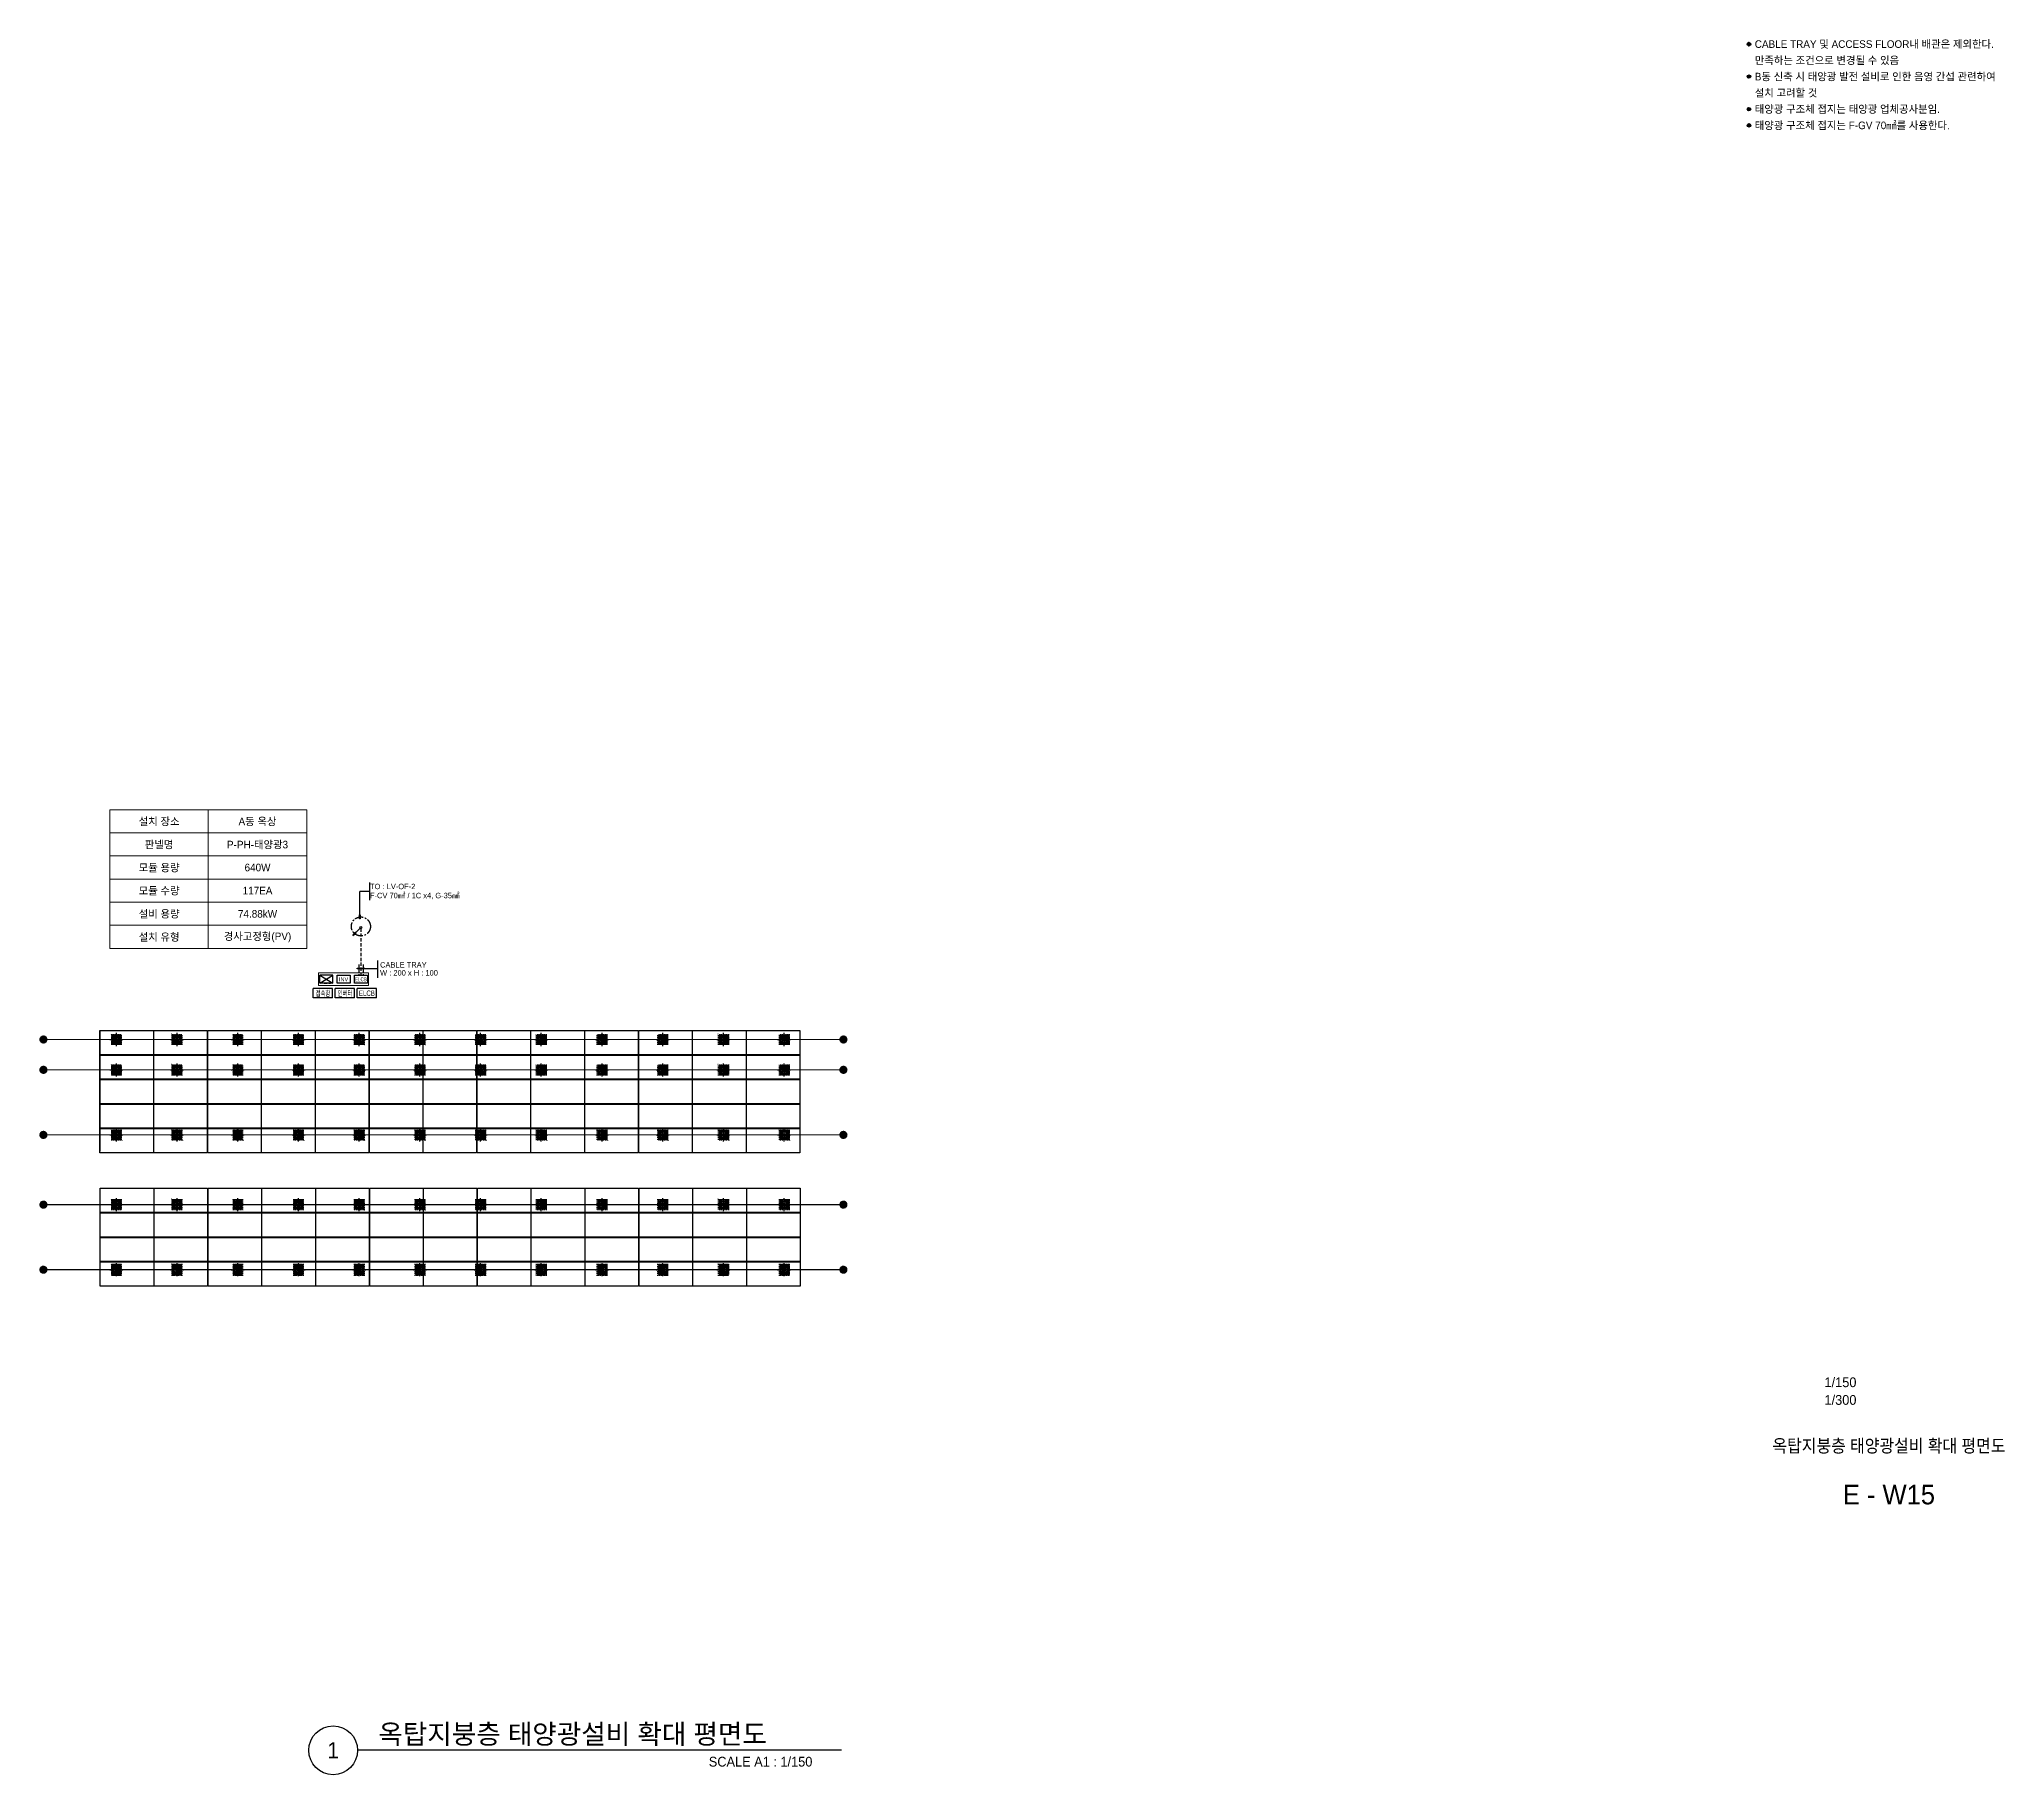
# Model space of a CAD drawing. Header units: millimetres. Extents: x 37541 to 999880, y 4425 to 1416340.
# Drawn here: x 283610 to 374265, y 895425 to 975470 of the extents above; entities that cross this region are included whole.
import ezdxf
from ezdxf.enums import TextEntityAlignment as Align

# ---------------------------------------------------------------- set-up
doc = ezdxf.new("R2010")
doc.units = ezdxf.units.MM
doc.header["$LTSCALE"] = 150
for name, pattern in [('C2', [18.5, 13.5, -2, 1, -2]), ('CENTER', [23.9, 20.4, -1.4, 0.7, -1.4]), ('CENTERX2', [4, 2.5, -0.5, 0.5, -0.5]), ('DASHEDX2', [1.5, 1, -0.5])]:
    doc.linetypes.add(name, pattern=pattern)
doc.layers.get('0').update_dxf_attribs({"lineweight": 0})
for name, color, linetype in [('------99 Grounding and Lightning', 3, 'Continuous'), ('-----09 E-WIRE-GV', 2, 'Continuous'), ('-----20 태양광', 3, 'Continuous'), ('-----29 Cable Schedule', 1, 'Continuous'), ('-----30 Text', 2, 'Continuous'), ('-----41 Drawing Title', 2, 'Continuous'), ('-----42 Drawing Number', 2, 'Continuous'), ('-----43 Drawing Scale', 3, 'Continuous'), ('1', 1, 'Continuous'), ('2', 2, 'Continuous'), ('DEVICE', 4, 'Continuous'), ('ELTEXT', 2, 'Continuous'), ('WIRING', 1, 'Continuous'), ('전력', 3, 'DASHEDX2'), ('태양광', 3, 'Continuous'), ('트레이', 140, 'Continuous')]:
    doc.layers.add(name, color=color, linetype=linetype)
doc.styles.add('ELEC', font='')
doc.styles.get('ELEC').set_extended_font_data('Dotum')

# ---------------------------------------------------------------- blocks, each defined once
blk = doc.blocks.new('SSH-20260319.160627')
at = {"layer": '-----30 Text'}
h = blk.add_hatch(color=256, dxfattribs=at)
edge = h.paths.add_edge_path()
edge.add_arc((15986, 33771), 160, 0, 360)
blk.add_circle((15986, 33771), 160, dxfattribs=at)
for p in [(15827, 33771), (15986, 33931), (15986, 33611), (16146, 33771)]:
    blk.add_point(p, dxfattribs=at)
at = {"layer": '-----30 Text', "style": 'ELEC'}
for s, p in [('CABLE TRAY 및 ACCESS FLOOR내 배관은 제외한다.', (16522, 33771)), ('만족하는 조건으로 변경될 수 있음', (16522, 32271))]:
    blk.add_text(s, height=700, dxfattribs=at).set_placement(p, align=Align.MIDDLE_LEFT)
blk = doc.blocks.new('*U1535')
blk.add_lwpolyline([(-1232, -558), (-1232, 558), (1232, 558), (1232, -558)], close=True)
blk = doc.blocks.new('*U1534')
at = {"layer": '-----20 태양광', "linetype": 'ByBlock', "lineweight": -2}
for p in [(0, 4526), (2485, 4526), (4970, 4526), (7455, 4526), (9940, 4526), (12425, 4526), (14910, 4526), (17395, 4526), (19880, 4526), (22365, 4526), (24850, 4526), (27335, 4526), (29820, 4526), (22365, 3395), (24850, 3395), (27335, 3395), (29820, 3395), (22365, 2263), (24850, 2263), (27335, 2263), (29820, 2263), (22365, 1132), (24850, 1132), (27335, 1132), (29820, 1132), (22365, 0), (24850, 0), (27335, 0), (29820, 0)]:
    blk.add_blockref('*U1535', p, dxfattribs=at)
at = {"layer": '-----20 태양광'}
for p in [(0, 3395), (2485, 3395), (4970, 3395), (7455, 3395), (9940, 3395), (12425, 3395), (14910, 3395), (17395, 3395), (19880, 3395), (0, 2263), (2485, 2263), (4970, 2263), (7455, 2263), (9940, 2263), (12425, 2263), (14910, 2263), (17395, 2263), (19880, 2263), (0, 1132), (2485, 1132), (4970, 1132), (7455, 1132), (9940, 1132), (12425, 1132), (14910, 1132), (17395, 1132), (19880, 1132), (0, 0), (2485, 0), (4970, 0), (7455, 0), (9940, 0), (12425, 0), (14910, 0), (17395, 0), (19880, 0)]:
    blk.add_blockref('*U1535', p, dxfattribs=at)
blk = doc.blocks.new('G$CF06C846F')
at = {"linetype": 'CENTER', "ltscale": 5}
for p, q in [((0, 29), (58, 29)), ((29, 58), (29, 0))]:
    blk.add_line(p, q, dxfattribs=at)
blk.add_lwpolyline([(14, 20), (29, 12), (44, 20), (44, 38), (29, 46), (14, 38)], close=True)
for radius in [15, 10]:
    blk.add_circle((29, 29), radius)
blk = doc.blocks.new('G$CCACB8904')
h = blk.add_hatch()
h.set_pattern_fill('AR-CONC', color=256, scale=0.5)
h.paths.add_polyline_path([(300, 500), (300, 450), (450, 450), (450, 300), (500, 300), (500, 500)])
h.paths.add_polyline_path([(500, 300), (450, 300), (450, 150), (300, 150), (300, 100), (500, 100)])
h.paths.add_polyline_path([(300, 100), (300, 150), (150, 150), (150, 300), (100, 300), (100, 100)])
h.paths.add_polyline_path([(100, 300), (150, 300), (150, 450), (300, 450), (300, 500), (100, 500)])
at = {"linetype": 'CENTER', "ltscale": 50}
for p, q in [((0, 300), (600, 300)), ((300, 600), (300, 0))]:
    blk.add_line(p, q, dxfattribs=at)
for p, q in [((250, 304.5), (185, 304.5)), ((185, 295.5), (185, 304.5)), ((250, 295.5), (185, 295.5)), ((230, 295.5), (230, 304.5)), ((295.5, 350), (295.5, 415)), ((295.5, 415), (304.5, 415)), ((295.5, 370), (304.5, 370)), ((295.5, 250), (295.5, 185)), ((304.5, 225), (295.5, 225)), ((304.5, 185), (295.5, 185)), ((304.5, 350), (304.5, 415)), ((304.5, 250), (304.5, 185)), ((350, 304.5), (415, 304.5)), ((350, 295.5), (415, 295.5)), ((370, 304.5), (370, 295.5)), ((415, 304.5), (415, 295.5))]:
    blk.add_line(p, q)
for points in [[(100, 500), (500, 500), (500, 100), (100, 100)], [(150, 150), (450, 150), (450, 450), (150, 450)], [(250, 250), (350, 250), (350, 350), (250, 350)], [(253.2, 253.2), (346.8, 253.2), (346.8, 346.8), (253.2, 346.8)]]:
    blk.add_lwpolyline(points, close=True)
for p in [(161, 381), (161, 161), (381, 381), (381, 161)]:
    blk.add_blockref('G$CF06C846F', p)
blk = doc.blocks.new('*U1539')
blk.add_blockref('G$CCACB8904', (-300, -300))
blk = doc.blocks.new('*U1538')
blk.add_blockref('*U1539', (0, 0))
blk = doc.blocks.new('*U1530')
blk.add_blockref('*U1538', (0, 0))
blk = doc.blocks.new('*U1529')
at = {"layer": '-----20 태양광'}
for p in [(0, 3000), (2800, 3000), (5600, 3000), (8400, 3000), (0, 0), (2800, 0), (5600, 0), (8400, 0)]:
    blk.add_blockref('*U1530', p, dxfattribs=at)
at = {"layer": '-----20 태양광', "linetype": 'ByBlock', "lineweight": -2}
for p in [(11200, 3000), (14000, 3000), (16800, 3000), (19600, 3000), (22400, 3000), (25200, 3000), (28000, 3000), (30800, 3000), (11200, 0), (14000, 0), (16800, 0), (19600, 0), (22400, 0), (25200, 0), (28000, 0), (30800, 0)]:
    blk.add_blockref('*U1530', p, dxfattribs=at)
blk = doc.blocks.new('*U1541')
blk.add_blockref('G$CCACB8904', (-300, -300))
blk = doc.blocks.new('*U1540')
blk.add_blockref('*U1541', (0, 0))
blk = doc.blocks.new('*U1532')
blk.add_blockref('*U1540', (0, 0))
blk = doc.blocks.new('*U1531')
at = {"layer": '-----20 태양광'}
for p in [(0, 0), (2800, 0), (5600, 0), (8400, 0)]:
    blk.add_blockref('*U1532', p, dxfattribs=at)
at = {"layer": '-----20 태양광', "linetype": 'ByBlock', "lineweight": -2}
for p in [(11200, 0), (14000, 0), (16800, 0), (19600, 0), (22400, 0), (25200, 0), (28000, 0), (30800, 0)]:
    blk.add_blockref('*U1532', p, dxfattribs=at)
blk = doc.blocks.new('*U1533')
blk.add_lwpolyline([(-1232, -558), (-1232, 558), (1232, 558), (1232, -558)], close=True)
blk = doc.blocks.new('*U1526')
at = {"layer": '-----20 태양광'}
for p in [(0, 3395), (2485, 3395), (4970, 3395), (7455, 3395), (9940, 3395), (12425, 3395), (14910, 3395), (17395, 3395), (19880, 3395), (0, 2263), (2485, 2263), (4970, 2263), (7455, 2263), (9940, 2263), (12425, 2263), (14910, 2263), (17395, 2263), (19880, 2263), (0, 1132), (2485, 1132), (4970, 1132), (7455, 1132), (9940, 1132), (12425, 1132), (14910, 1132), (17395, 1132), (19880, 1132), (0, 0), (2485, 0), (4970, 0), (7455, 0), (9940, 0), (12425, 0), (14910, 0), (17395, 0), (19880, 0)]:
    blk.add_blockref('*U1533', p, dxfattribs=at)
at = {"layer": '-----20 태양광', "linetype": 'ByBlock', "lineweight": -2}
for p in [(22365, 3395), (24850, 3395), (27335, 3395), (29820, 3395), (22365, 2263), (24850, 2263), (27335, 2263), (29820, 2263), (22365, 1132), (24850, 1132), (27335, 1132), (29820, 1132), (22365, 0), (24850, 0), (27335, 0), (29820, 0)]:
    blk.add_blockref('*U1533', p, dxfattribs=at)
blk = doc.blocks.new('*U1537')
blk.add_blockref('G$CCACB8904', (-300, -300))
blk = doc.blocks.new('*U1542')
blk.add_blockref('*U1537', (0, 0))
blk = doc.blocks.new('*U1528')
blk.add_blockref('*U1542', (0, 0))
blk = doc.blocks.new('*U1536')
at = {"layer": '-----20 태양광'}
for p in [(0, 3000), (2800, 3000), (5600, 3000), (8400, 3000), (0, 0), (2800, 0), (5600, 0), (8400, 0)]:
    blk.add_blockref('*U1528', p, dxfattribs=at)
at = {"layer": '-----20 태양광', "linetype": 'ByBlock', "lineweight": -2}
for p in [(11200, 3000), (14000, 3000), (16800, 3000), (19600, 3000), (22400, 3000), (25200, 3000), (28000, 3000), (30800, 3000), (11200, 0), (14000, 0), (16800, 0), (19600, 0), (22400, 0), (25200, 0), (28000, 0), (30800, 0)]:
    blk.add_blockref('*U1528', p, dxfattribs=at)
blk = doc.blocks.new('LBOX2')
at = {"layer": 'DEVICE'}
for p, q in [((300, 375), (-300, 375)), ((-300, 375), (300, 0)), ((-300, 0), (300, 375)), ((-300, 0), (-300, 375)), ((300, 0), (-300, 0)), ((300, 0), (300, 375))]:
    blk.add_line(p, q, dxfattribs=at)
blk = doc.blocks.new('DN')
at = {"layer": 'WIRING', "color": 4}
for p, q in [((-53, -53), (-619, -619)), ((-619, -619), (-442, -371)), ((-619, -619), (-371, -442)), ((-424, -389), (-530, -495)), ((-389, -424), (-495, -530)), ((-371, -442), (-442, -371))]:
    blk.add_line(p, q, dxfattribs=at)
blk.add_circle((0, 0), 75, dxfattribs=at)
blk = doc.blocks.new('구조체접속')
h = blk.add_hatch()
h.set_pattern_fill('ANGLE', color=1, scale=200)
h.set_pattern_definition([(0, (0, 0), (0, 55), [40, -15]), (90, (0, 0), (-55, 3e-15), [40, -15])])
h.paths.add_polyline_path([(168, 168), (-168, 168), (-168, -168), (168, -168)])
at = {"color": 1}
for p, q in [((166, 168), (168, 166)), ((-168, -166), (-166, -168))]:
    blk.add_line(p, q, dxfattribs=at)
at = {"color": 1, "const_width": 2}
blk.add_lwpolyline([(168, 168), (-168, 168), (-168, -168), (168, -168)], close=True, dxfattribs=at)
blk = doc.blocks.new('접속점 (본딩)')
h = blk.add_hatch(color=256)
h.dxf.hatch_style = 1
h.paths.add_polyline_path([(125, 0, 1), (-125, 0, 1)])
at = {"const_width": 2}
for points in [[(125, 0, 1), (-125, 0)], [(125, 0, -1), (-125, 0)]]:
    blk.add_lwpolyline(points, format="xyb", dxfattribs=at)

msp = doc.modelspace()

# ---------------------------------------------------------------- hatches: boundary and pattern name
at = {"layer": '-----30 Text'}
h = msp.add_hatch(color=256, dxfattribs=at)
edge = h.paths.add_edge_path()
edge.add_arc((362469.619, 973749.999), 79.932, 0, 360)
h = msp.add_hatch(color=256, dxfattribs=at)
edge = h.paths.add_edge_path()
edge.add_arc((362469.619, 972249.999), 79.932, 0, 360)
h = msp.add_hatch(color=256, dxfattribs=at)
edge = h.paths.add_edge_path()
edge.add_arc((362469.619, 971499.999), 79.932, 0, 360)

# ---------------------------------------------------------------- linework, layer by layer
at = {"layer": '-----09 E-WIRE-GV', "color": 4, "linetype": 'C2', "ltscale": 0.1, "const_width": 50, "elevation": 0}
for points in [[(283800, 921718.022), (286914.05, 921718.022)], [(289714.212, 921718.022), (287418.087, 921718.022)], [(292514.212, 921718.022), (290218.087, 921718.022)], [(295314.212, 921718.022), (293018.087, 921718.022)], [(298114.212, 921718.022), (295818.087, 921718.022)], [(300914.212, 921718.022), (298618.087, 921718.022)], [(303714.212, 921718.022), (301418.087, 921718.022)], [(306514.212, 921718.022), (304218.087, 921718.022)], [(309314.212, 921718.022), (307018.087, 921718.022)], [(312114.212, 921718.022), (309818.087, 921718.022)], [(314914.212, 921718.022), (312618.087, 921718.022)], [(317714.212, 921718.022), (315418.087, 921718.022)], [(320700, 921718.022), (318218.25, 921718.022)], [(283800, 918718.022), (286914.05, 918718.022)], [(289714.212, 918718.022), (287418.087, 918718.022)], [(292514.212, 918718.022), (290218.087, 918718.022)], [(295314.212, 918718.022), (293018.087, 918718.022)], [(298114.212, 918718.022), (295818.087, 918718.022)], [(300914.212, 918718.022), (298618.087, 918718.022)], [(303714.212, 918718.022), (301418.087, 918718.022)], [(306514.212, 918718.022), (304218.087, 918718.022)], [(309314.212, 918718.022), (307018.087, 918718.022)], [(312114.212, 918718.022), (309818.087, 918718.022)], [(314914.212, 918718.022), (312618.087, 918718.022)], [(317714.212, 918718.022), (315418.087, 918718.022)], [(320700, 918718.022), (318218.25, 918718.022)]]:
    msp.add_lwpolyline(points, dxfattribs=at)
at = {"layer": '-----30 Text'}
for centre in [(362469.619, 973749.999), (362469.619, 972249.999), (362469.619, 971499.999)]:
    msp.add_circle(centre, 79.932, dxfattribs=at)
at = {"layer": '-----41 Drawing Title', "color": 7}
msp.add_line((320610.929, 896549.999), (298289.071, 896549.999), dxfattribs=at)
msp.add_circle((297164.071, 896549.999), 1125, dxfattribs=at)
at = {"elevation": 45078.983}
msp.add_lwpolyline([(296494.254, 932404.147), (298793.584, 932404.147), (298793.584, 931829.147), (296494.254, 931829.147)], close=True, dxfattribs=at)
at = {"layer": 'DEVICE'}
for p, q in [((297343.919, 932304.147), (297943.919, 932304.147)), ((297343.919, 931929.147), (297343.919, 932304.147)), ((297943.919, 931929.147), (297343.919, 931929.147)), ((297943.919, 932304.147), (297943.919, 931929.147)), ((298143.584, 932304.147), (298743.584, 932304.147)), ((298143.584, 931929.147), (298143.584, 932304.147)), ((298743.584, 931929.147), (298143.584, 931929.147)), ((298743.584, 932304.147), (298743.584, 931929.147))]:
    msp.add_line(p, q, dxfattribs=at)
at = {"layer": 'ELTEXT', "color": 1}
for p, q in [((297139.132, 931683.995), (296243.132, 931683.995)), ((296243.132, 931251.995), (296243.132, 931683.995)), ((297139.132, 931251.995), (296243.132, 931251.995)), ((297139.132, 931251.995), (297139.132, 931683.995)), ((298152.2, 931683.995), (297256.2, 931683.995)), ((297256.2, 931251.995), (297256.2, 931683.995)), ((298152.2, 931251.995), (297256.2, 931251.995)), ((298152.2, 931251.995), (298152.2, 931683.995)), ((299165.267, 931683.995), (298269.267, 931683.995)), ((298269.267, 931251.995), (298269.267, 931683.995)), ((299165.267, 931251.995), (298269.267, 931251.995)), ((299165.267, 931251.995), (299165.267, 931683.995))]:
    msp.add_line(p, q, dxfattribs=at)
at = {"layer": '전력'}
msp.add_line((298443.584, 934454.998), (298443.584, 932304.147), dxfattribs=at)
at = {"layer": '태양광', "color": 1, "linetype": 'Continuous'}
for p, q in [((298840.135, 936583.479), (298840.135, 935756.344)), ((298395.291, 935080.116), (298395.291, 936169.911)), ((298840.135, 936169.911), (298395.291, 936169.911)), ((299224.743, 932186.694), (299224.743, 932978.913)), ((298625.299, 932610.207), (299224.743, 932610.207))]:
    msp.add_line(p, q, dxfattribs=at)
at = {"layer": '태양광', "color": 1, "linetype": 'Continuous', "elevation": 45078.983}
for points in [[(298415.026, 935080.116), (298415.026, 934898.487), (298375.556, 934898.487), (298375.556, 935080.116)], [(298264.602, 932630.239), (298625.299, 932630.239), (298625.299, 932590.175), (298264.602, 932590.175)]]:
    msp.add_lwpolyline(points, close=True, dxfattribs=at)
at = {"layer": '태양광', "color": 1, "linetype": 'CENTERX2'}
msp.add_circle((298443.584, 934549.998, 45078.983), 439.303, dxfattribs=at)
at = {"layer": '트레이', "linetype": 'DASHEDX2'}
for p, q in [((296744.254, 931929.147), (297044.254, 931929.147)), ((298343.584, 932799.998), (298343.584, 932304.147)), ((298543.584, 932799.998), (298543.584, 932304.147))]:
    msp.add_line(p, q, dxfattribs=at)

# ---------------------------------------------------------------- block references
at = {"layer": '------99 Grounding and Lightning', "xscale": 1.5, "yscale": 1.5, "zscale": 1.5}
for name, p, rotation in [('접속점 (본딩)', (283800, 929335.724), 270), ('접속점 (본딩)', (320700, 929335.724), 89.99999999999999), ('접속점 (본딩)', (283800, 927935.724), 270), ('접속점 (본딩)', (320700, 927935.724), 89.99999999999999), ('접속점 (본딩)', (283800, 924935.724), 270), ('접속점 (본딩)', (320700, 924935.724), 89.99999999999999), ('구조체접속', (287166.15, 921718.022), 270), ('구조체접속', (289966.15, 921718.022), 270), ('구조체접속', (292766.15, 921718.022), 270), ('구조체접속', (295566.15, 921718.022), 270), ('구조체접속', (298366.15, 921718.022), 270), ('구조체접속', (301166.15, 921718.022), 270), ('구조체접속', (303966.15, 921718.022), 270), ('구조체접속', (306766.15, 921718.022), 270), ('구조체접속', (309566.15, 921718.022), 270), ('구조체접속', (312366.15, 921718.022), 270), ('구조체접속', (315166.15, 921718.022), 270), ('구조체접속', (317966.15, 921718.022), 270), ('접속점 (본딩)', (283800, 921718.022), 270), ('접속점 (본딩)', (320700, 921718.022), 89.99999999999999), ('접속점 (본딩)', (283800, 918718.022), 270), ('구조체접속', (287166.15, 918718.022), 270), ('구조체접속', (289966.15, 918718.022), 270), ('구조체접속', (292766.15, 918718.022), 270), ('구조체접속', (295566.15, 918718.022), 270), ('구조체접속', (298366.15, 918718.022), 270), ('구조체접속', (301166.15, 918718.022), 270), ('구조체접속', (303966.15, 918718.022), 270), ('구조체접속', (306766.15, 918718.022), 270), ('구조체접속', (309566.15, 918718.022), 270), ('구조체접속', (312366.15, 918718.022), 270), ('구조체접속', (315166.15, 918718.022), 270), ('구조체접속', (317966.15, 918718.022), 270), ('접속점 (본딩)', (320700, 918718.022), 89.99999999999999)]:
    msp.add_blockref(name, p, dxfattribs=dict(at, rotation=rotation))
at = {"layer": '-----20 태양광'}
msp.add_blockref('*U1526', (287656.15, 918520.706), dxfattribs=at)
at = {"layer": '-----20 태양광', "xscale": -1, "rotation": 180}
msp.add_blockref('*U1536', (287166.15, 921718.022), dxfattribs=at)
at = {"layer": '-----29 Cable Schedule', "xscale": 0.5, "yscale": 0.5, "zscale": 0.5}
msp.add_blockref('SSH-20260319.160627', (354476.413, 958364.351), dxfattribs=at)
msp.add_blockref('LBOX2', (296844.254, 931929.147))
at = {"layer": '전력', "xscale": 0.6, "yscale": 0.6, "zscale": 0.6}
msp.add_blockref('DN', (298443.584, 934499.998), dxfattribs=at)

# ---------------------------------------------------------------- texts
at = {"layer": '-----30 Text', "style": 'ELEC'}
for s, p in [('B동 신축 시 태양광 발전 설비로 인한 음영 간섭 관련하여', (362737.318, 973749.999)), ('설치 고려할 것', (362737.318, 972999.999)), ('태양광 구조체 접지는 태양광 업체공사분임.', (362737.318, 972249.999)), ('태양광 구조체 접지는 F-GV 70㎟를 사용한다.', (362737.318, 971499.999))]:
    msp.add_text(s, height=350, dxfattribs=at).set_placement(p, align=Align.MIDDLE_LEFT)
at = {"layer": '-----41 Drawing Title', "style": 'ELEC', "width": 0.9}
msp.add_text('옥탑지붕층 태양광설비 확대 평면도', height=600, dxfattribs=at).set_placement((368925, 910594.999), align=Align.MIDDLE_CENTER)
at = {"layer": '-----41 Drawing Title', "color": 2, "style": 'ELEC'}
msp.add_text('옥탑지붕층 태양광설비 확대 평면도', height=900, dxfattribs=at).set_placement((299247.648, 896849.999))
at = {"layer": '-----41 Drawing Title', "color": 7, "style": 'ELEC'}
msp.add_text('1', height=750, dxfattribs=at).set_placement((297164.071, 896549.999), align=Align.MIDDLE)
at = {"layer": '-----41 Drawing Title', "style": 'ELEC'}
msp.add_text('SCALE A1 : 1/150', height=450, dxfattribs=at).set_placement((319268.613, 895799.999), align=Align.RIGHT)
at = {"layer": '-----42 Drawing Number', "style": 'ELEC'}
msp.add_text('E - W15', height=900, dxfattribs=at).set_placement((368925, 908344.999), align=Align.MIDDLE_CENTER)
at = {"layer": '-----43 Drawing Scale', "style": 'ELEC'}
for s, p in [('1/150', (366689.512, 913524.999)), ('1/300', (366689.512, 912709.999))]:
    msp.add_text(s, height=450, dxfattribs=at).set_placement(p, align=Align.MIDDLE_CENTER)
at = {"layer": 'DEVICE', "color": 2, "style": 'ELEC'}
msp.add_text('INV', height=187.5, dxfattribs=at).set_placement((297643.919, 932112.609, 45078.983), align=Align.MIDDLE)
at = {"layer": 'DEVICE', "color": 2, "style": 'ELEC', "width": 0.7}
msp.add_text('ELCB', height=187.5, dxfattribs=at).set_placement((298443.584, 932112.609, 45078.983), align=Align.MIDDLE)
at = {"layer": 'ELTEXT', "color": 2, "style": 'ELEC'}
for s, p in [('TO : LV-OF-2', (298866.269, 936270.146, 45078.983)), ('F-CV 70㎟ / 1C x4, G-35㎟', (298861.227, 935851.648, 45078.983)), ('CABLE TRAY', (299328.051, 932654.118, 45078.983)), ('W : 200 x H : 100', (299328.051, 932285.64, 45078.983))]:
    msp.add_text(s, height=250, dxfattribs=at).set_placement(p)
at = {"layer": 'ELTEXT', "color": 2, "style": 'ELEC', "width": 0.7}
for s, p in [('접속함', (296695.7, 931470.377, 45078.983)), ('인버터', (297708.768, 931470.377, 45078.983)), ('ELCB', (298721.836, 931470.377, 45078.983))]:
    msp.add_text(s, height=250, dxfattribs=at).set_placement(p, align=Align.MIDDLE)

# ---------------------------------------------------------------- wipeouts: each hides what was drawn before it
msp.add_wipeout([(286423.65, 929822.672), (318708.65, 929822.672), (318708.65, 924179.724), (286423.65, 924179.724)]).translate(0, 0, 0).dxf.layer = '-----20 태양광'
at = {"color": 1, "linetype": 'ByBlock', "lineweight": 5}
for points in [[(286865.749, 939933.899), (291406.017, 939933.899), (291406.017, 938868.109), (286865.749, 938868.109)], [(286865.749, 937802.319), (291406.017, 937802.319), (291406.017, 936736.529), (286865.749, 936736.529)], [(286865.749, 935670.74), (291406.017, 935670.74), (291406.017, 934604.95), (286865.749, 934604.95)]]:
    msp.add_wipeout(points, dxfattribs=at).dxf.layer = '1'

# ---------------------------------------------------------------- next in the draw order: linework, layer by layer
at = {"layer": '-----09 E-WIRE-GV', "color": 4, "linetype": 'C2', "ltscale": 0.1, "const_width": 50, "elevation": 0}
for points in [[(283800, 929335.724), (286914.05, 929335.724)], [(289714.212, 929335.724), (287418.087, 929335.724)], [(292514.212, 929335.724), (290218.087, 929335.724)], [(295314.212, 929335.724), (293018.087, 929335.724)], [(298114.212, 929335.724), (295818.087, 929335.724)], [(300914.212, 929335.724), (298618.087, 929335.724)], [(303714.212, 929335.724), (301418.087, 929335.724)], [(306514.212, 929335.724), (304218.087, 929335.724)], [(309314.212, 929335.724), (307018.087, 929335.724)], [(312114.212, 929335.724), (309818.087, 929335.724)], [(314914.212, 929335.724), (312618.087, 929335.724)], [(317714.212, 929335.724), (315418.087, 929335.724)], [(320700, 929335.724), (318218.25, 929335.724)], [(283800, 927935.724), (286914.05, 927935.724)], [(289714.212, 927935.724), (287418.087, 927935.724)], [(292514.212, 927935.724), (290218.087, 927935.724)], [(295314.212, 927935.724), (293018.087, 927935.724)], [(298114.212, 927935.724), (295818.087, 927935.724)], [(300914.212, 927935.724), (298618.087, 927935.724)], [(303714.212, 927935.724), (301418.087, 927935.724)], [(306514.212, 927935.724), (304218.087, 927935.724)], [(309314.212, 927935.724), (307018.087, 927935.724)], [(312114.212, 927935.724), (309818.087, 927935.724)], [(314914.212, 927935.724), (312618.087, 927935.724)], [(317714.212, 927935.724), (315418.087, 927935.724)], [(320700, 927935.724), (318218.25, 927935.724)], [(283800, 924935.724), (286914.05, 924935.724)], [(289714.212, 924935.724), (287418.087, 924935.724)], [(292514.212, 924935.724), (290218.087, 924935.724)], [(295314.212, 924935.724), (293018.087, 924935.724)], [(298114.212, 924935.724), (295818.087, 924935.724)], [(300914.212, 924935.724), (298618.087, 924935.724)], [(303714.212, 924935.724), (301418.087, 924935.724)], [(306514.212, 924935.724), (304218.087, 924935.724)], [(309314.212, 924935.724), (307018.087, 924935.724)], [(312114.212, 924935.724), (309818.087, 924935.724)], [(314914.212, 924935.724), (312618.087, 924935.724)], [(317714.212, 924935.724), (315418.087, 924935.724)], [(320700, 924935.724), (318218.25, 924935.724)]]:
    msp.add_lwpolyline(points, dxfattribs=at)

# ---------------------------------------------------------------- next in the draw order: block references
at = {"layer": '------99 Grounding and Lightning', "xscale": 1.5, "yscale": 1.5, "zscale": 1.5, "rotation": 270}
for p in [(287166.15, 929335.724), (289966.15, 929335.724), (292766.15, 929335.724), (295566.15, 929335.724), (298366.15, 929335.724), (301166.15, 929335.724), (303966.15, 929335.724), (306766.15, 929335.724), (309566.15, 929335.724), (312366.15, 929335.724), (315166.15, 929335.724), (317966.15, 929335.724), (287166.15, 927935.724), (289966.15, 927935.724), (292766.15, 927935.724), (295566.15, 927935.724), (298366.15, 927935.724), (301166.15, 927935.724), (303966.15, 927935.724), (306766.15, 927935.724), (309566.15, 927935.724), (312366.15, 927935.724), (315166.15, 927935.724), (317966.15, 927935.724), (287166.15, 924935.724), (289966.15, 924935.724), (292766.15, 924935.724), (295566.15, 924935.724), (298366.15, 924935.724), (301166.15, 924935.724), (303966.15, 924935.724), (306766.15, 924935.724), (309566.15, 924935.724), (312366.15, 924935.724), (315166.15, 924935.724), (317966.15, 924935.724)]:
    msp.add_blockref('구조체접속', p, dxfattribs=at)
at = {"layer": '-----20 태양광'}
msp.add_blockref('*U1534', (287640.001, 924665.441), dxfattribs=at)
at = {"layer": '-----20 태양광', "xscale": -1, "rotation": 180}
for name, p in [('*U1531', (287166.15, 929335.724)), ('*U1529', (287166.15, 927935.724))]:
    msp.add_blockref(name, p, dxfattribs=at)

# ---------------------------------------------------------------- next in the draw order: wipeouts: each hides what was drawn before it
at = {"color": 1, "linetype": 'ByBlock', "lineweight": 5}
for points in [[(291406.017, 939933.899), (295946.285, 939933.899), (295946.285, 938868.109), (291406.017, 938868.109)], [(286865.749, 936736.529), (291406.017, 936736.529), (291406.017, 934604.95), (286865.749, 934604.95)]]:
    msp.add_wipeout(points, dxfattribs=at).dxf.layer = '1'

# ---------------------------------------------------------------- next in the draw order: wipeouts: each hides what was drawn before it
msp.add_wipeout([(291406.017, 935670.74), (295946.285, 935670.74), (295946.285, 934604.95), (291406.017, 934604.95)], dxfattribs=at).dxf.layer = '1'

# ---------------------------------------------------------------- next in the draw order: wipeouts: each hides what was drawn before it
msp.add_wipeout([(291406.017, 936736.529), (295946.285, 936736.529), (295946.285, 934604.95), (291406.017, 934604.95)], dxfattribs=at).dxf.layer = '1'

# ---------------------------------------------------------------- next in the draw order: wipeouts: each hides what was drawn before it
for points in [[(286865.749, 936736.529), (291406.017, 936736.529), (291406.017, 935670.74), (286865.749, 935670.74)], [(286865.749, 934604.95), (291406.017, 934604.95), (291406.017, 933539.16), (286865.749, 933539.16)]]:
    msp.add_wipeout(points, dxfattribs=at).dxf.layer = '1'

# ---------------------------------------------------------------- next in the draw order: texts
at = {"layer": '2', "linetype": 'ByBlock', "lineweight": 5, "style": 'ELEC'}
for s, p in [('모듈 수량', (289135.883, 936203.634)), ('설비 용량', (289135.883, 935137.845)), ('설치 유형', (289135.883, 934072.055))]:
    msp.add_text(s, height=350, dxfattribs=at).set_placement(p, align=Align.MIDDLE)

# ---------------------------------------------------------------- next in the draw order: wipeouts: each hides what was drawn before it
at = {"color": 1, "linetype": 'ByBlock', "lineweight": 5}
for points in [[(291406.017, 936736.529), (295946.285, 936736.529), (295946.285, 935670.74), (291406.017, 935670.74)], [(291406.017, 934604.95), (295946.285, 934604.95), (295946.285, 933539.16), (291406.017, 933539.16)]]:
    msp.add_wipeout(points, dxfattribs=at).dxf.layer = '1'

# ---------------------------------------------------------------- next in the draw order: linework, layer by layer
at = {"layer": '1', "color": 1, "linetype": 'ByBlock', "lineweight": 5, "elevation": 0}
for points in [[(291406.017, 935670.74), (295946.285, 935670.74), (295946.285, 934604.95), (291406.017, 934604.95)], [(286865.749, 934604.95), (291406.017, 934604.95), (291406.017, 933539.16), (286865.749, 933539.16)], [(291406.017, 934604.95), (295946.285, 934604.95), (295946.285, 933539.16), (291406.017, 933539.16)]]:
    msp.add_lwpolyline(points, close=True, dxfattribs=at)

# ---------------------------------------------------------------- next in the draw order: texts
at = {"layer": '2', "linetype": 'ByBlock', "lineweight": 5, "style": 'ELEC'}
for s, p in [('74.88kW', (293676.151, 935137.845)), ('경사고정형(PV)', (293676.151, 934072.055))]:
    msp.add_text(s, height=350, dxfattribs=at).set_placement(p, align=Align.MIDDLE)

# ---------------------------------------------------------------- next in the draw order: wipeouts: each hides what was drawn before it
at = {"color": 1, "linetype": 'ByBlock', "lineweight": 5}
msp.add_wipeout([(291406.017, 937802.319), (295946.285, 937802.319), (295946.285, 936736.529), (291406.017, 936736.529)], dxfattribs=at).dxf.layer = '1'

# ---------------------------------------------------------------- next in the draw order: linework, layer by layer
at = {"layer": '1', "color": 1, "linetype": 'ByBlock', "lineweight": 5, "elevation": 0}
for points in [[(286865.749, 936736.529), (291406.017, 936736.529), (291406.017, 934604.95), (286865.749, 934604.95)], [(286865.749, 936736.529), (291406.017, 936736.529), (291406.017, 935670.74), (286865.749, 935670.74)], [(291406.017, 936736.529), (295946.285, 936736.529), (295946.285, 934604.95), (291406.017, 934604.95)], [(291406.017, 936736.529), (295946.285, 936736.529), (295946.285, 935670.74), (291406.017, 935670.74)]]:
    msp.add_lwpolyline(points, close=True, dxfattribs=at)

# ---------------------------------------------------------------- next in the draw order: texts
at = {"layer": '2', "linetype": 'ByBlock', "lineweight": 5, "style": 'ELEC'}
msp.add_text('117EA', height=350, dxfattribs=at).set_placement((293676.151, 936203.634), align=Align.MIDDLE)

# ---------------------------------------------------------------- next in the draw order: wipeouts: each hides what was drawn before it
at = {"color": 1, "linetype": 'ByBlock', "lineweight": 5}
msp.add_wipeout([(286865.749, 938868.109), (291406.017, 938868.109), (291406.017, 937802.319), (286865.749, 937802.319)], dxfattribs=at).dxf.layer = '1'

# ---------------------------------------------------------------- next in the draw order: texts
at = {"layer": '2', "linetype": 'ByBlock', "lineweight": 5, "style": 'ELEC'}
for s, p in [('설치 장소', (289135.883, 939401.004)), ('판넬명', (289135.883, 938335.214)), ('모듈 용량', (289135.883, 937269.424))]:
    msp.add_text(s, height=350, dxfattribs=at).set_placement(p, align=Align.MIDDLE)

# ---------------------------------------------------------------- next in the draw order: wipeouts: each hides what was drawn before it
at = {"color": 1, "linetype": 'ByBlock', "lineweight": 5}
msp.add_wipeout([(291406.017, 938868.109), (295946.285, 938868.109), (295946.285, 937802.319), (291406.017, 937802.319)], dxfattribs=at).dxf.layer = '1'

# ---------------------------------------------------------------- next in the draw order: linework, layer by layer
at = {"layer": '1', "color": 1, "linetype": 'ByBlock', "lineweight": 5, "elevation": 0}
for points in [[(286865.749, 939933.899), (291406.017, 939933.899), (291406.017, 938868.109), (286865.749, 938868.109)], [(291406.017, 939933.899), (295946.285, 939933.899), (295946.285, 938868.109), (291406.017, 938868.109)], [(286865.749, 938868.109), (291406.017, 938868.109), (291406.017, 937802.319), (286865.749, 937802.319)], [(291406.017, 938868.109), (295946.285, 938868.109), (295946.285, 937802.319), (291406.017, 937802.319)], [(286865.749, 937802.319), (291406.017, 937802.319), (291406.017, 936736.529), (286865.749, 936736.529)], [(291406.017, 937802.319), (295946.285, 937802.319), (295946.285, 936736.529), (291406.017, 936736.529)]]:
    msp.add_lwpolyline(points, close=True, dxfattribs=at)

# ---------------------------------------------------------------- next in the draw order: texts
at = {"layer": '2', "linetype": 'ByBlock', "lineweight": 5, "style": 'ELEC'}
for s, p in [('A동 옥상', (293676.151, 939401.004)), ('P-PH-태양광3', (293676.151, 938335.214)), ('640W', (293676.151, 937269.424))]:
    msp.add_text(s, height=350, dxfattribs=at).set_placement(p, align=Align.MIDDLE)

doc.saveas('drawing.dxf')
